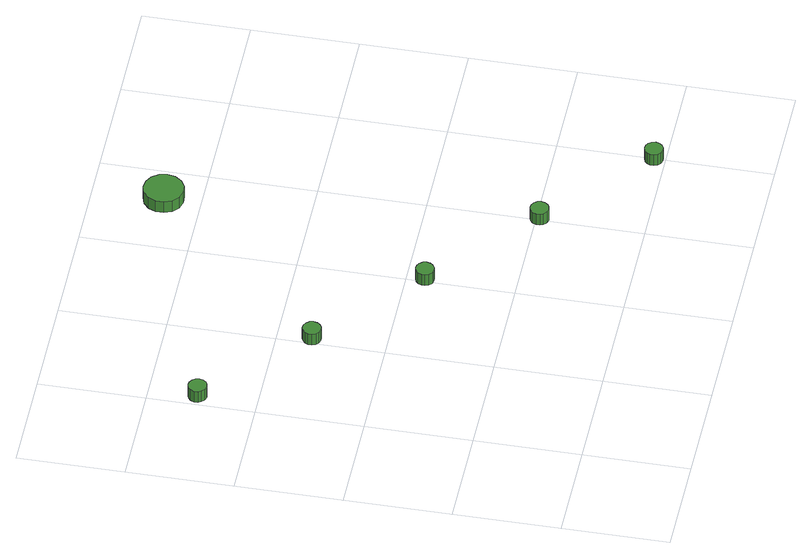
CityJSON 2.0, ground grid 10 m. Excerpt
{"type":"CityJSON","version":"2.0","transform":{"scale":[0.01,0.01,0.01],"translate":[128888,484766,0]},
"CityObjects":{
"tree1":{"type":"SolitaryVegetationObject","attributes":{"function":"something"},"geometry":[{"type":"MultiSurface","lod":"1","boundaries":[[[0,1,2,3,4,5,6,7,8,9,10,11,12,13,14]],[[15,16,17,18,19,20,21,22,23,24,25,26,27,28,29]],[[0,29,28,1]],[[1,28,27,2]],[[2,27,26,3]],[[3,26,25,4]],[[4,25,24,5]],[[5,24,23,6]],[[6,23,22,7]],[[7,22,21,8]],[[8,21,20,9]],[[9,20,19,10]],[[10,19,18,11]],[[11,18,17,12]],[[12,17,16,13]],[[13,16,15,14]],[[14,15,29,0]]]}]},
"tree2":{"type":"SolitaryVegetationObject","attributes":{"function":"something"},"geometry":[{"type":"MultiSurface","lod":"1","boundaries":[[[30,31,32,33,34,35,36,37,38,39,40,41,42,43,44]],[[45,46,47,48,49,50,51,52,53,54,55,56,57,58,59]],[[30,59,58,31]],[[31,58,57,32]],[[32,57,56,33]],[[33,56,55,34]],[[34,55,54,35]],[[35,54,53,36]],[[36,53,52,37]],[[37,52,51,38]],[[38,51,50,39]],[[39,50,49,40]],[[40,49,48,41]],[[41,48,47,42]],[[42,47,46,43]],[[43,46,45,44]],[[44,45,59,30]]]}]},
"tree3":{"type":"SolitaryVegetationObject","attributes":{"function":"something"},"geometry":[{"type":"MultiSurface","lod":"1","boundaries":[[[60,61,62,63,64,65,66,67,68,69,70,71,72,73,74]],[[75,76,77,78,79,80,81,82,83,84,85,86,87,88,89]],[[60,89,88,61]],[[61,88,87,62]],[[62,87,86,63]],[[63,86,85,64]],[[64,85,84,65]],[[65,84,83,66]],[[66,83,82,67]],[[67,82,81,68]],[[68,81,80,69]],[[69,80,79,70]],[[70,79,78,71]],[[71,78,77,72]],[[72,77,76,73]],[[73,76,75,74]],[[74,75,89,60]]]}]},
"tree4":{"type":"SolitaryVegetationObject","attributes":{"function":"something"},"geometry":[{"type":"MultiSurface","lod":"1","boundaries":[[[90,91,92,93,94,95,96,97,98,99,100,101,102,103,104]],[[105,106,107,108,109,110,111,112,113,114,115,116,117,118,119]],[[90,119,118,91]],[[91,118,117,92]],[[92,117,116,93]],[[93,116,115,94]],[[94,115,114,95]],[[95,114,113,96]],[[96,113,112,97]],[[97,112,111,98]],[[98,111,110,99]],[[99,110,109,100]],[[100,109,108,101]],[[101,108,107,102]],[[102,107,106,103]],[[103,106,105,104]],[[104,105,119,90]]]}]},
"tree5":{"type":"SolitaryVegetationObject","attributes":{"function":"something"},"geometry":[{"type":"MultiSurface","lod":"1","boundaries":[[[120,121,122,123,124,125,126,127,128,129,130,131,132,133,134]],[[135,136,137,138,139,140,141,142,143,144,145,146,147,148,149]],[[120,149,148,121]],[[121,148,147,122]],[[122,147,146,123]],[[123,146,145,124]],[[124,145,144,125]],[[125,144,143,126]],[[126,143,142,127]],[[127,142,141,128]],[[128,141,140,129]],[[129,140,139,130]],[[130,139,138,131]],[[131,138,137,132]],[[132,137,136,133]],[[133,136,135,134]],[[134,135,149,120]]]}]},
"tree6":{"type":"SolitaryVegetationObject","attributes":{"function":"something"},"geometry":[{"type":"MultiSurface","lod":"1","boundaries":[[[150,151,152,153,154,155,156,157,158,159,160,161,162,163,164]],[[165,166,167,168,169,170,171,172,173,174,175,176,177,178,179]],[[150,179,178,151]],[[151,178,177,152]],[[152,177,176,153]],[[153,176,175,154]],[[154,175,174,155]],[[155,174,173,156]],[[156,173,172,157]],[[157,172,171,158]],[[158,171,170,159]],[[159,170,169,160]],[[160,169,168,161]],[[161,168,167,162]],[[162,167,166,163]],[[163,166,165,164]],[[164,165,179,150]]]}]}
},
"vertices":[
[179,3548,201],[172,3583,201],[151,3613,201],[119,3631,201],[83,3635,201],[49,3623,201],[22,3599,201],[7,3566,201],[7,3530,201],[22,3497,201],[49,3472,201],[83,3461,201],[119,3465,201],[151,3483,201],[172,3512,201],[172,3512,72],[151,3483,72],[119,3465,72],[83,3461,72],[49,3472,72],[22,3497,72],[7,3530,72],[7,3566,72],[22,3599,72],[49,3623,72],[83,3635,72],[119,3631,72],[151,3613,72],[172,3583,72],[179,3548,72],
[1149,2686,176],[1142,2721,176],[1120,2751,176],[1089,2769,176],[1053,2773,176],[1019,2761,176],[992,2737,176],[977,2704,176],[977,2668,176],[992,2635,176],[1019,2611,176],[1053,2599,176],[1089,2603,176],[1120,2621,176],[1142,2651,176],[1142,2651,47],[1120,2621,47],[1089,2603,47],[1053,2599,47],[1019,2611,47],[992,2635,47],[977,2668,47],[977,2704,47],[992,2737,47],[1019,2761,47],[1053,2773,47],[1089,2769,47],[1120,2751,47],[1142,2721,47],[1149,2686,47],
[2126,1835,170],[2118,1871,170],[2097,1900,170],[2066,1918,170],[2030,1922,170],[1995,1911,170],[1968,1886,170],[1954,1853,170],[1954,1817,170],[1968,1784,170],[1995,1760,170],[2030,1749,170],[2066,1752,170],[2097,1771,170],[2118,1800,170],[2118,1800,41],[2097,1771,41],[2066,1752,41],[2030,1749,41],[1995,1760,41],[1968,1784,41],[1954,1817,41],[1954,1853,41],[1968,1886,41],[1995,1911,41],[2030,1922,41],[2066,1918,41],[2097,1900,41],[2118,1871,41],[2126,1835,41],
[3109,973,174],[3102,1009,174],[3080,1038,174],[3049,1056,174],[3013,1060,174],[2979,1049,174],[2952,1025,174],[2937,991,174],[2937,955,174],[2952,922,174],[2979,898,174],[3013,887,174],[3049,890,174],[3080,909,174],[3102,938,174],[3102,938,45],[3080,909,45],[3049,890,45],[3013,887,45],[2979,898,45],[2952,922,45],[2937,955,45],[2937,991,45],[2952,1025,45],[2979,1049,45],[3013,1060,45],[3049,1056,45],[3080,1038,45],[3102,1009,45],[3109,973,45],
[2709,4325,288],[2693,4401,288],[2647,4464,288],[2580,4503,288],[2503,4511,288],[2429,4487,288],[2371,4435,288],[2339,4364,288],[2339,4286,288],[2371,4215,288],[2429,4163,288],[2503,4139,288],[2580,4147,288],[2647,4186,288],[2693,4249,288],[2693,4249,159],[2647,4186,159],[2580,4147,159],[2503,4139,159],[2429,4163,159],[2371,4215,159],[2339,4286,159],[2339,4364,159],[2371,4435,159],[2429,4487,159],[2503,4511,159],[2580,4503,159],[2647,4464,159],[2693,4401,159],[2709,4325,159],
[4086,111,169],[4078,147,169],[4057,176,169],[4026,194,169],[3990,198,169],[3955,187,169],[3928,163,169],[3914,130,169],[3914,93,169],[3928,60,169],[3955,36,169],[3990,25,169],[4026,29,169],[4057,47,169],[4078,76,169],[4078,76,40],[4057,47,40],[4026,29,40],[3990,25,40],[3955,36,40],[3928,60,40],[3914,93,40],[3914,130,40],[3928,163,40],[3955,187,40],[3990,198,40],[4026,194,40],[4057,176,40],[4078,147,40],[4086,111,40]
]}
